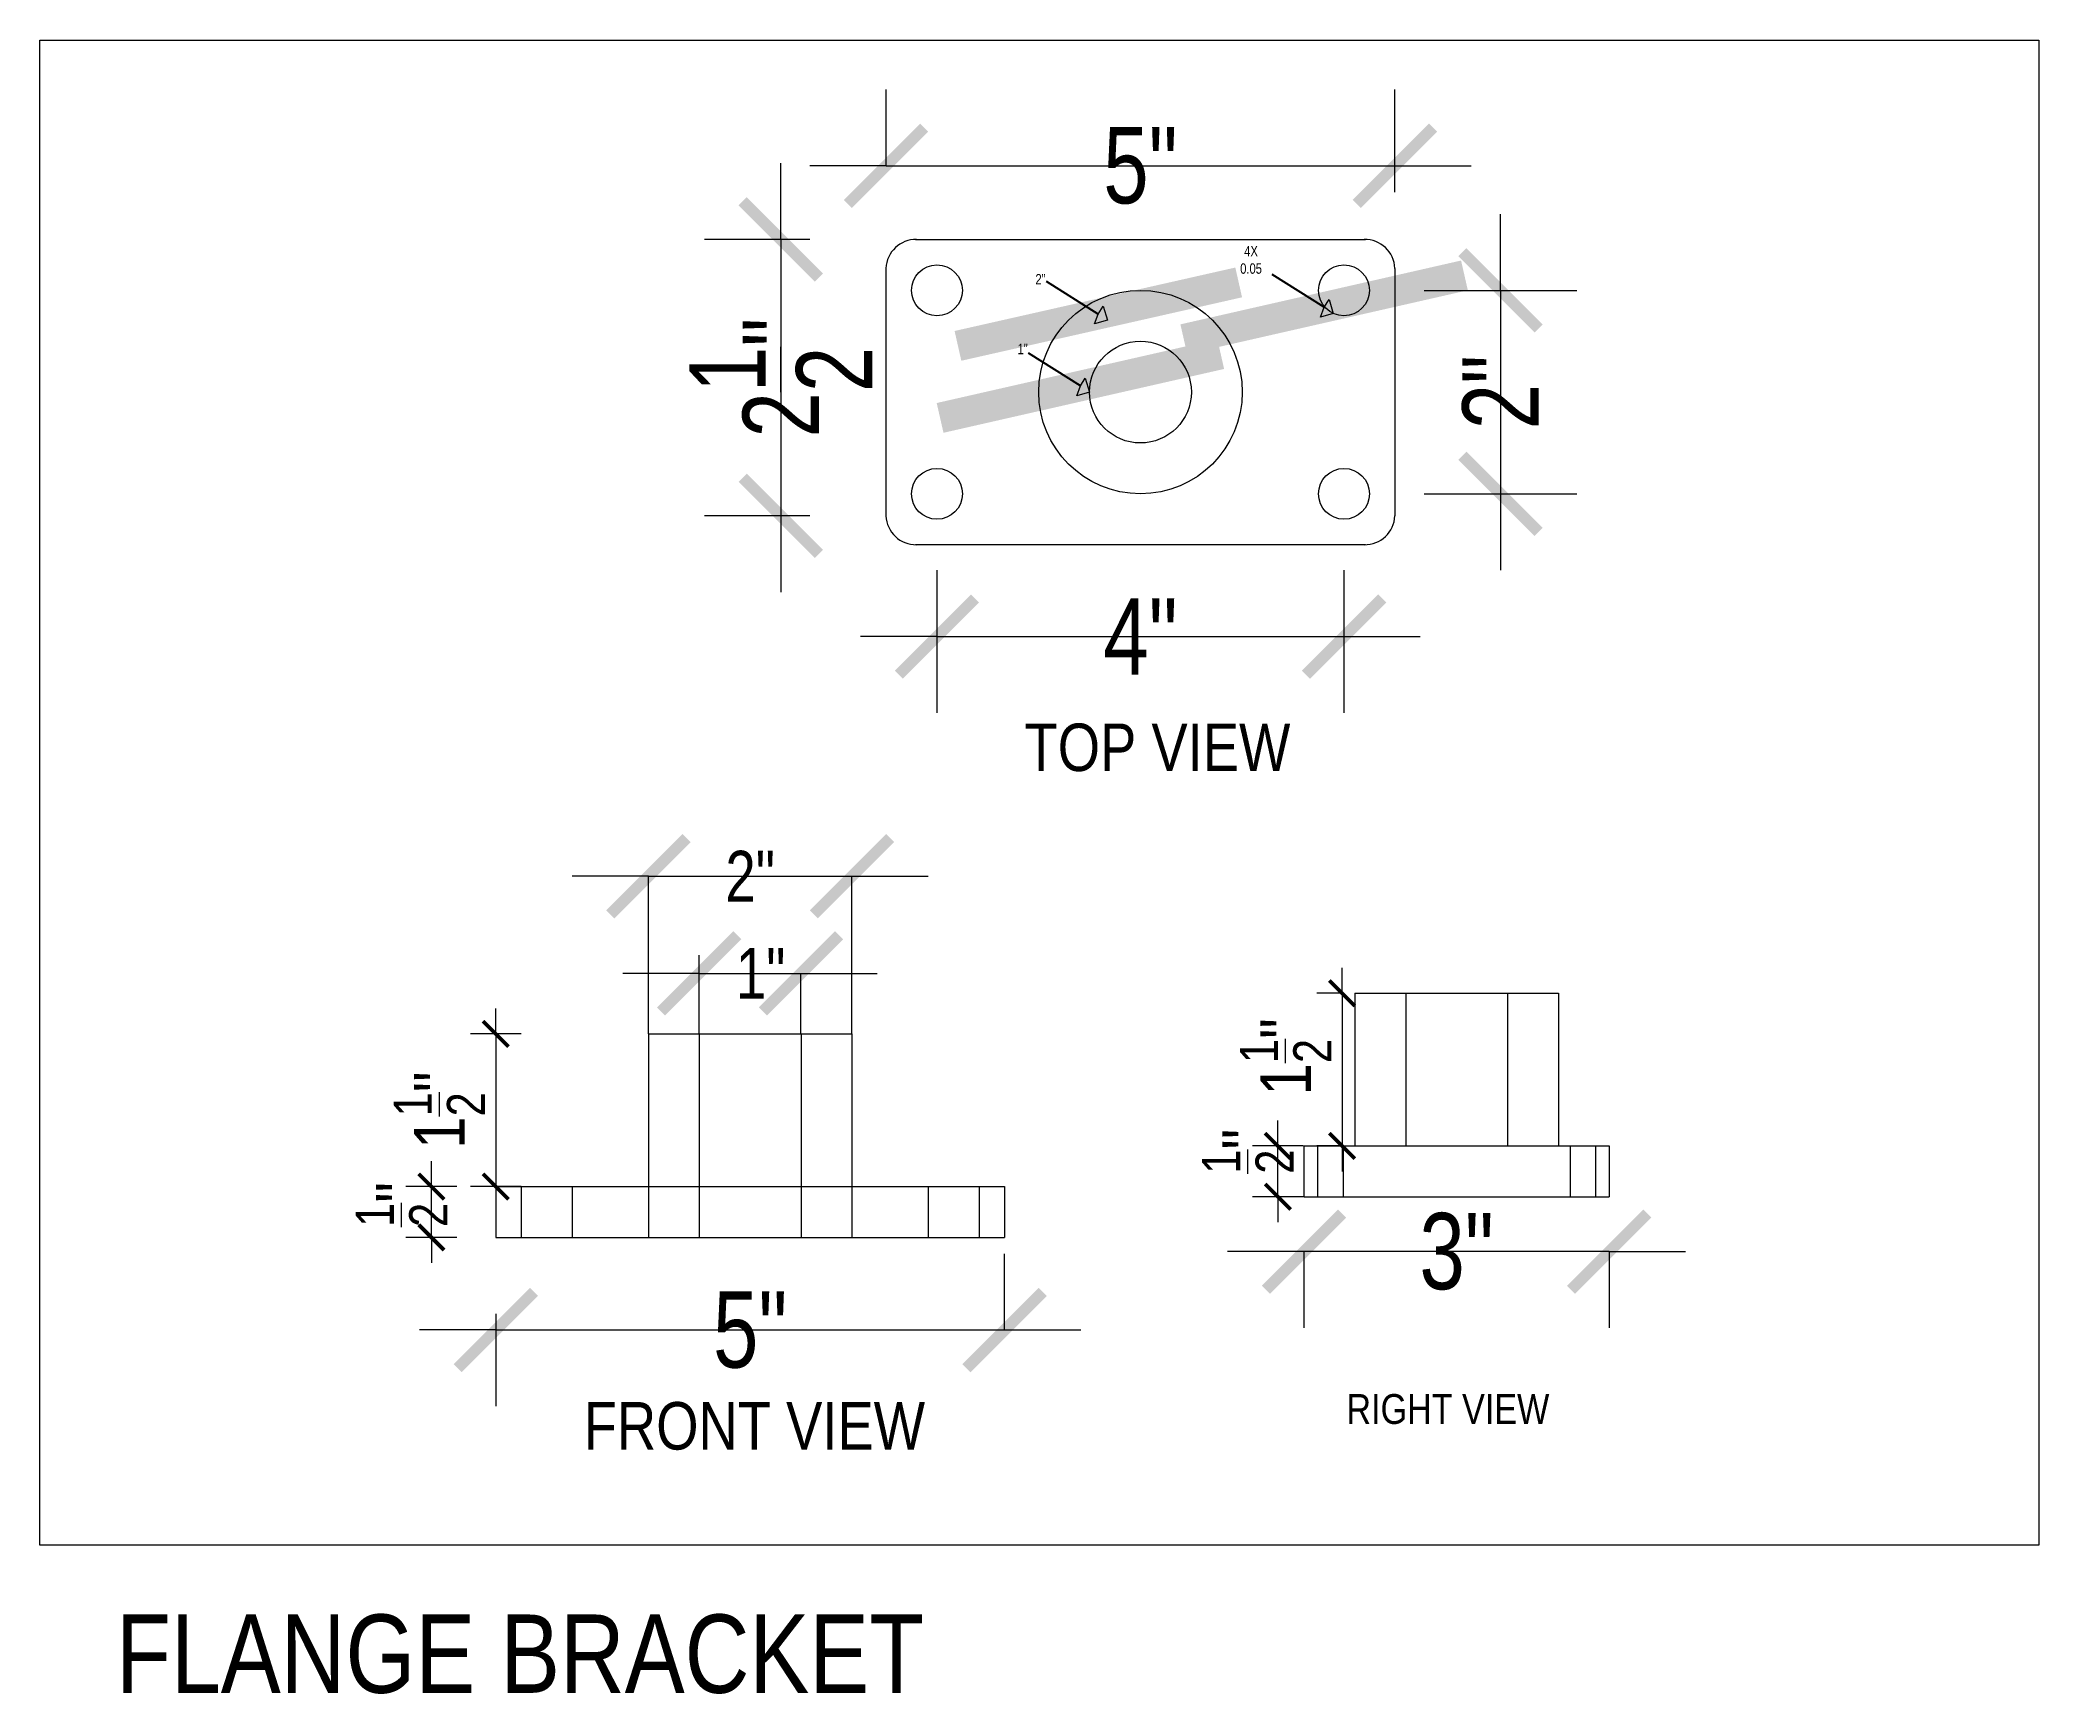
# Model space of a CAD drawing. Header units: inches. Extents: x 8403 to 8422.7, y 1005.7 to 1022.
import ezdxf
from ezdxf.enums import TextEntityAlignment as Align

# ---------------------------------------------------------------- set-up
doc = ezdxf.new("R2010")
doc.units = ezdxf.units.IN
doc.header["$LTSCALE"] = 12
doc.header["$MEASUREMENT"] = 0
doc.header["$PDMODE"] = 35
doc.layers.add('DIM', color=5, linetype='Continuous', lineweight=9)
doc.styles.get("Standard").update_dxf_attribs({"font": 'GOTHIC.TTF', "width": 0.8})
doc.styles.add('STYLE3', font='technic_.ttf', dxfattribs={"width": 0.75})
doc.styles.add('TECHNIC LITE', font='techl___.ttf')
doc.styles.add('TECNIC LITE', font='techl___.ttf')
doc.dimstyles.new('nasir', dxfattribs={"dimtxt": 7, "dimasz": 1, "dimexe": 2, "dimexo": 2, "dimgap": 1, "dimtad": 0, "dimdec": 1, "dimrnd": 0.125, "dimzin": 0, "dimdsep": 46, "dimlunit": 4, "dimtxsty": 'TECHNIC LITE', "dimblk": 'ARCHTICK', "dimcen": 0, "dimdle": 2, "dimclrd": 256, "dimclre": 256, "dimclrt": 7, "dimadec": 0, "dimazin": 0, "dimtfac": 0.75, "dimtdec": 1, "dimtmove": 2, "dimatfit": 3, "dimfxl": 1, "dimtolj": 1, "dimtzin": 0, "dimlwd": -1, "dimlwe": -1, "dimarcsym": 0})
doc.dimstyles.new('SALEEM', dxfattribs={"dimscale": 0.75, "dimtxt": 6, "dimasz": 1.5, "dimexe": 1.5, "dimexo": 1.5, "dimgap": 3, "dimtad": 0, "dimdec": 1, "dimlfac": -1, "dimzin": 0, "dimdsep": 46, "dimlunit": 4, "dimtxsty": 'Standard', "dimblk": 'ARCHTICK', "dimcen": 2, "dimdle": 1.5, "dimclrd": 256, "dimclre": 256, "dimclrt": 3, "dimadec": 0, "dimazin": 0, "dimtfac": 1, "dimtdec": 1, "dimtix": 1, "dimtmove": 2, "dimatfit": 3, "dimfxl": 1.5, "dimfxlon": 1, "dimtolj": 1, "dimtzin": 0, "dimlwd": -1, "dimlwe": -1, "dimarcsym": 1})
doc.dimstyles.get("Standard").update_dxf_attribs({"dimtxt": 6, "dimasz": 4, "dimexe": 3, "dimexo": 4, "dimgap": 0.09375, "dimtad": 0, "dimdec": 3, "dimzin": 0, "dimdsep": 46, "dimlunit": 4, "dimtxsty": 'STYLE3', "dimblk1": 'ARCHTICK', "dimblk2": 'ARCHTICK', "dimsah": 1, "dimcen": 0.09375, "dimdle": 3, "dimclrt": 256, "dimadec": 0, "dimazin": 0, "dimtfac": 0.75, "dimtdec": 3, "dimtofl": 0, "dimtmove": 2, "dimatfit": 3, "dimldrblk": 'ARCHTICK', "dimfxl": 1, "dimtolj": 1, "dimtzin": 0, "dimarcsym": 0})

# ---------------------------------------------------------------- blocks, each defined once
blk = doc.blocks.new('_ARCHTICK')
at = {"color": 0, "linetype": 'ByBlock', "const_width": 0.15}
blk.add_lwpolyline([(-0.5, -0.5), (0.5, 0.5)], dxfattribs=at)
blk = doc.blocks.new('*D39')
at = {"layer": 'DEFPOINTS', "color": 0, "transparency": 16777216}
for p in [(8416.364, 1020.738), (8411.364, 1020.014), (8416.364, 1019.73)]:
    blk.add_point(p, dxfattribs=at)
at = {"layer": 'DIM', "transparency": 16777216}
for p, q in [((8411.364, 1020.738), (8411.364, 1021.488)), ((8416.364, 1020.48), (8416.364, 1021.488)), ((8411.364, 1020.738), (8410.614, 1020.738)), ((8411.364, 1020.738), (8416.364, 1020.738)), ((8416.364, 1020.738), (8417.114, 1020.738))]:
    blk.add_line(p, q, dxfattribs=at)
at = {"layer": 'DIM', "transparency": 16777216, "xscale": 0.75, "yscale": 0.75, "zscale": 0.75}
blk.add_blockref('_ARCHTICK', (8411.364, 1020.738), dxfattribs=at)
at = {"layer": 'DIM', "transparency": 16777216, "xscale": 0.75, "yscale": 0.75, "zscale": 0.75, "rotation": 180}
blk.add_blockref('_ARCHTICK', (8416.364, 1020.738), dxfattribs=at)
at = {"layer": 'DIM', "color": 3, "transparency": 16777216, "insert": (8413.864, 1020.738), "char_height": 0.75, "attachment_point": 5}
blk.add_mtext('\\A1;5"', dxfattribs=at)
blk = doc.blocks.new('*D40')
at = {"layer": 'DEFPOINTS', "color": 0, "transparency": 16777216}
for p in [(8411.364, 1020.014), (8410.33, 1017.298), (8411.364, 1017.298)]:
    blk.add_point(p, dxfattribs=at)
at = {"layer": 'DIM', "transparency": 16777216}
for p, q in [((8410.33, 1020.014), (8410.33, 1020.764)), ((8410.614, 1020.014), (8409.58, 1020.014)), ((8410.33, 1020.014), (8410.33, 1017.298)), ((8410.614, 1017.298), (8409.58, 1017.298)), ((8410.33, 1017.298), (8410.33, 1016.548))]:
    blk.add_line(p, q, dxfattribs=at)
at = {"layer": 'DIM', "transparency": 16777216, "xscale": 0.75, "yscale": 0.75, "zscale": 0.75}
for p, rotation in [((8410.33, 1020.014), 270), ((8410.33, 1017.298), 90)]:
    blk.add_blockref('_ARCHTICK', p, dxfattribs=dict(at, rotation=rotation))
at = {"layer": 'DIM', "color": 3, "transparency": 16777216, "insert": (8410.33, 1018.656), "char_height": 0.75, "attachment_point": 5, "rotation": 90}
blk.add_mtext('\\A1;2{\\H1x;\\S1/2;}"', dxfattribs=at)
blk = doc.blocks.new('*D41')
at = {"layer": 'DEFPOINTS', "color": 0, "transparency": 16777216}
for p in [(8411.864, 1017.514), (8415.864, 1017.514), (8415.864, 1016.111)]:
    blk.add_point(p, dxfattribs=at)
at = {"layer": 'DIM', "transparency": 16777216}
for p, q in [((8411.864, 1016.764), (8411.864, 1015.361)), ((8415.864, 1016.764), (8415.864, 1015.361)), ((8411.864, 1016.111), (8411.114, 1016.111)), ((8411.864, 1016.111), (8415.864, 1016.111)), ((8415.864, 1016.111), (8416.614, 1016.111))]:
    blk.add_line(p, q, dxfattribs=at)
at = {"layer": 'DIM', "transparency": 16777216, "xscale": 0.75, "yscale": 0.75, "zscale": 0.75}
blk.add_blockref('_ARCHTICK', (8411.864, 1016.111), dxfattribs=at)
at = {"layer": 'DIM', "transparency": 16777216, "xscale": 0.75, "yscale": 0.75, "zscale": 0.75, "rotation": 180}
blk.add_blockref('_ARCHTICK', (8415.864, 1016.111), dxfattribs=at)
at = {"layer": 'DIM', "color": 3, "transparency": 16777216, "insert": (8413.864, 1016.111), "char_height": 0.75, "attachment_point": 5}
blk.add_mtext('\\A1;4"', dxfattribs=at)
blk = doc.blocks.new('*D42')
at = {"layer": 'DEFPOINTS', "color": 0, "transparency": 16777216}
for p in [(8415.864, 1019.514), (8415.864, 1017.514), (8417.402, 1017.514)]:
    blk.add_point(p, dxfattribs=at)
at = {"layer": 'DIM', "transparency": 16777216}
for p, q in [((8417.402, 1019.514), (8417.402, 1020.264)), ((8416.652, 1019.514), (8418.152, 1019.514)), ((8417.402, 1019.514), (8417.402, 1017.514)), ((8416.652, 1017.514), (8418.152, 1017.514)), ((8417.402, 1017.514), (8417.402, 1016.764))]:
    blk.add_line(p, q, dxfattribs=at)
at = {"layer": 'DIM', "transparency": 16777216, "xscale": 0.75, "yscale": 0.75, "zscale": 0.75}
for p, rotation in [((8417.402, 1019.514), 270), ((8417.402, 1017.514), 90)]:
    blk.add_blockref('_ARCHTICK', p, dxfattribs=dict(at, rotation=rotation))
at = {"layer": 'DIM', "color": 3, "transparency": 16777216, "insert": (8417.402, 1018.514), "char_height": 0.75, "attachment_point": 5, "rotation": 90}
blk.add_mtext('\\A1;2"', dxfattribs=at)
blk = doc.blocks.new('ffdff')
at = {"layer": 'DIM'}
for p, q in [((107060.493, -34380.09), (107059.743, -34380.09)), ((107060.493, -34380.685), (107060.493, -34379.913)), ((107060.493, -34380.09), (107061.493, -34380.09)), ((107061.493, -34380.685), (107061.493, -34380.09)), ((107061.493, -34380.09), (107062.243, -34380.09))]:
    blk.add_line(p, q, dxfattribs=at)
at = {"layer": 'DIM', "xscale": 0.75, "yscale": 0.75, "zscale": 0.75}
blk.add_blockref('_ARCHTICK', (107060.493, -34380.09), dxfattribs=at)
at = {"layer": 'DIM', "xscale": 0.75, "yscale": 0.75, "zscale": 0.75, "rotation": 180}
blk.add_blockref('_ARCHTICK', (107061.493, -34380.09), dxfattribs=at)
at = {"layer": 'DIM', "color": 3, "insert": (107061.097, -34380.09), "char_height": 0.5, "attachment_point": 5}
blk.add_mtext('\\A1;1"', dxfattribs=at)
blk = doc.blocks.new('*D33')
at = {"layer": 'DEFPOINTS', "color": 0, "transparency": 16777216}
for p in [(8407.529, 1010.207), (8412.529, 1009.297), (8412.529, 1009.297)]:
    blk.add_point(p, dxfattribs=at)
at = {"layer": 'DIM', "transparency": 16777216}
for p, q in [((8412.529, 1009.297), (8412.529, 1010.047)), ((8407.529, 1009.457), (8407.529, 1008.547)), ((8407.529, 1009.297), (8406.779, 1009.297)), ((8407.529, 1009.297), (8412.529, 1009.297)), ((8412.529, 1009.297), (8413.279, 1009.297))]:
    blk.add_line(p, q, dxfattribs=at)
at = {"layer": 'DIM', "transparency": 16777216, "xscale": 0.75, "yscale": 0.75, "zscale": 0.75}
blk.add_blockref('_ARCHTICK', (8407.529, 1009.297), dxfattribs=at)
at = {"layer": 'DIM', "transparency": 16777216, "xscale": 0.75, "yscale": 0.75, "zscale": 0.75, "rotation": 180}
blk.add_blockref('_ARCHTICK', (8412.529, 1009.297), dxfattribs=at)
at = {"layer": 'DIM', "color": 3, "transparency": 16777216, "insert": (8410.029, 1009.297), "char_height": 0.75, "attachment_point": 5}
blk.add_mtext('\\A1;5"', dxfattribs=at)
blk = doc.blocks.new('*D34')
at = {"layer": 'DEFPOINTS', "color": 0, "transparency": 16777216}
for p in [(8415.471, 1010.606), (8418.471, 1010.606), (8415.471, 1010.067)]:
    blk.add_point(p, dxfattribs=at)
at = {"layer": 'DIM', "transparency": 16777216}
for p, q in [((8415.471, 1010.067), (8414.721, 1010.067)), ((8415.471, 1010.067), (8415.471, 1009.317)), ((8418.471, 1010.067), (8415.471, 1010.067)), ((8418.471, 1010.067), (8418.471, 1009.317)), ((8418.471, 1010.067), (8419.221, 1010.067))]:
    blk.add_line(p, q, dxfattribs=at)
at = {"layer": 'DIM', "transparency": 16777216, "xscale": 0.75, "yscale": 0.75, "zscale": 0.75}
blk.add_blockref('_ARCHTICK', (8415.471, 1010.067), dxfattribs=at)
at = {"layer": 'DIM', "transparency": 16777216, "xscale": 0.75, "yscale": 0.75, "zscale": 0.75, "rotation": 180}
blk.add_blockref('_ARCHTICK', (8418.471, 1010.067), dxfattribs=at)
at = {"layer": 'DIM', "color": 3, "transparency": 16777216, "insert": (8416.971, 1010.067), "char_height": 0.75, "attachment_point": 5}
blk.add_mtext('\\A1;3"', dxfattribs=at)
blk = doc.blocks.new('*D35')
at = {"layer": 'DEFPOINTS', "color": 0, "transparency": 16777216}
for p in [(8409.029, 1012.207), (8407.529, 1010.707), (8409.029, 1010.707)]:
    blk.add_point(p, dxfattribs=at)
at = {"layer": 'DIM', "lineweight": 18, "transparency": 16777216}
for p, q in [((8407.529, 1012.207), (8407.529, 1012.457)), ((8407.529, 1012.207), (8407.529, 1010.707)), ((8407.529, 1010.707), (8407.529, 1010.457))]:
    blk.add_line(p, q, dxfattribs=at)
at = {"layer": 'DIM', "transparency": 16777216}
for p, q in [((8407.779, 1012.207), (8407.279, 1012.207)), ((8407.779, 1010.707), (8407.279, 1010.707))]:
    blk.add_line(p, q, dxfattribs=at)
at = {"layer": 'DIM', "lineweight": 18, "transparency": 16777216, "xscale": 0.25, "yscale": 0.25, "zscale": 0.25}
for p, rotation in [((8407.529, 1012.207), 270), ((8407.529, 1010.707), 90)]:
    blk.add_blockref('_ARCHTICK', p, dxfattribs=dict(at, rotation=rotation))
at = {"layer": 'DIM', "color": 7, "transparency": 16777216, "insert": (8406.974, 1011.457), "char_height": 0.5, "attachment_point": 5, "rotation": 90, "style": 'TECHNIC LITE'}
blk.add_mtext('\\A1;1{\\H0.75x;\\S1/2;}"', dxfattribs=at)
blk = doc.blocks.new('*D36')
at = {"layer": 'DEFPOINTS', "color": 0, "transparency": 16777216}
for p in [(8406.896, 1010.707), (8407.529, 1010.707), (8407.529, 1010.207)]:
    blk.add_point(p, dxfattribs=at)
at = {"layer": 'DIM', "lineweight": 18, "transparency": 16777216}
for p, q in [((8406.896, 1010.707), (8406.896, 1010.957)), ((8406.896, 1010.207), (8406.896, 1010.707)), ((8406.896, 1010.207), (8406.896, 1009.957))]:
    blk.add_line(p, q, dxfattribs=at)
at = {"layer": 'DIM', "transparency": 16777216}
for p, q in [((8407.146, 1010.707), (8406.646, 1010.707)), ((8407.146, 1010.207), (8406.646, 1010.207))]:
    blk.add_line(p, q, dxfattribs=at)
at = {"layer": 'DIM', "lineweight": 18, "transparency": 16777216, "xscale": 0.25, "yscale": 0.25, "zscale": 0.25}
for p, rotation in [((8406.896, 1010.707), 270), ((8406.896, 1010.207), 90)]:
    blk.add_blockref('_ARCHTICK', p, dxfattribs=dict(at, rotation=rotation))
at = {"layer": 'DIM', "color": 7, "transparency": 16777216, "insert": (8406.603, 1010.53), "char_height": 0.5, "attachment_point": 5, "rotation": 90, "style": 'TECHNIC LITE'}
blk.add_mtext('\\A1;{\\H0.75x;\\S1/2;}"', dxfattribs=at)
blk = doc.blocks.new('*D37')
at = {"layer": 'DEFPOINTS', "color": 0, "transparency": 16777216}
for p in [(8415.971, 1012.606), (8415.846, 1011.106), (8415.971, 1011.106)]:
    blk.add_point(p, dxfattribs=at)
at = {"layer": 'DIM', "lineweight": 18, "transparency": 16777216}
for p, q in [((8415.846, 1012.606), (8415.846, 1012.856)), ((8415.846, 1012.606), (8415.846, 1011.106)), ((8415.846, 1011.106), (8415.846, 1010.856))]:
    blk.add_line(p, q, dxfattribs=at)
at = {"layer": 'DIM', "transparency": 16777216}
for p, q in [((8415.846, 1012.606), (8415.596, 1012.606)), ((8415.846, 1011.106), (8415.596, 1011.106))]:
    blk.add_line(p, q, dxfattribs=at)
at = {"layer": 'DIM', "lineweight": 18, "transparency": 16777216, "xscale": 0.25, "yscale": 0.25, "zscale": 0.25}
for p, rotation in [((8415.846, 1012.606), 270), ((8415.846, 1011.106), 90)]:
    blk.add_blockref('_ARCHTICK', p, dxfattribs=dict(at, rotation=rotation))
at = {"layer": 'DIM', "color": 7, "transparency": 16777216, "insert": (8415.291, 1011.981), "char_height": 0.5, "attachment_point": 5, "rotation": 90, "style": 'TECHNIC LITE'}
blk.add_mtext('\\A1;1{\\H0.75x;\\S1/2;}"', dxfattribs=at)
blk = doc.blocks.new('*D38')
at = {"layer": 'DEFPOINTS', "color": 0, "transparency": 16777216}
for p in [(8415.214, 1011.106), (8415.855, 1011.106), (8415.855, 1010.606)]:
    blk.add_point(p, dxfattribs=at)
at = {"layer": 'DIM', "lineweight": 18, "transparency": 16777216}
for p, q in [((8415.214, 1011.106), (8415.214, 1011.356)), ((8415.214, 1010.606), (8415.214, 1011.106)), ((8415.214, 1010.606), (8415.214, 1010.356))]:
    blk.add_line(p, q, dxfattribs=at)
at = {"layer": 'DIM', "transparency": 16777216}
for p, q in [((8415.464, 1011.106), (8414.964, 1011.106)), ((8415.464, 1010.606), (8414.964, 1010.606))]:
    blk.add_line(p, q, dxfattribs=at)
at = {"layer": 'DIM', "lineweight": 18, "transparency": 16777216, "xscale": 0.25, "yscale": 0.25, "zscale": 0.25}
for p, rotation in [((8415.214, 1011.106), 270), ((8415.214, 1010.606), 90)]:
    blk.add_blockref('_ARCHTICK', p, dxfattribs=dict(at, rotation=rotation))
at = {"layer": 'DIM', "color": 7, "transparency": 16777216, "insert": (8414.92, 1011.053), "char_height": 0.5, "attachment_point": 5, "rotation": 90, "style": 'TECHNIC LITE'}
blk.add_mtext('\\A1;{\\H0.75x;\\S1/2;}"', dxfattribs=at)

msp = doc.modelspace()

# ---------------------------------------------------------------- linework, layer by layer
at = {"layer": 'DIM', "color": 7, "true_color": 0xffffff}
for p, q in [((8411.652, 1020.014), (8416.075, 1020.014)), ((8411.364, 1017.298), (8411.364, 1019.73)), ((8416.364, 1019.73), (8416.364, 1017.298)), ((8415.669, 1019.347), (8415.718, 1019.423)), ((8415.718, 1019.423), (8415.759, 1019.287)), ((8413.414, 1019.185), (8413.45, 1019.28)), ((8413.54, 1019.221), (8413.414, 1019.185)), ((8413.45, 1019.28), (8413.499, 1019.357)), ((8413.499, 1019.357), (8413.54, 1019.221)), ((8415.633, 1019.251), (8415.669, 1019.347)), ((8415.759, 1019.287), (8415.633, 1019.251)), ((8413.274, 1018.574), (8413.322, 1018.65)), ((8413.322, 1018.65), (8413.364, 1018.514)), ((8413.238, 1018.478), (8413.274, 1018.574)), ((8413.364, 1018.514), (8413.238, 1018.478)), ((8416.075, 1017.014), (8411.652, 1017.014)), ((8409.029, 1013.756), (8408.279, 1013.756)), ((8409.029, 1012.207), (8409.029, 1013.756)), ((8409.029, 1013.756), (8411.029, 1013.756)), ((8411.029, 1012.207), (8411.029, 1013.756)), ((8411.029, 1013.756), (8411.779, 1013.756)), ((8415.971, 1012.606), (8417.971, 1012.606)), ((8415.971, 1012.606), (8415.971, 1011.106)), ((8416.471, 1012.606), (8416.471, 1011.106)), ((8417.471, 1012.606), (8417.471, 1011.106)), ((8417.971, 1012.606), (8417.971, 1011.106)), ((8409.029, 1012.207), (8411.029, 1012.207)), ((8409.029, 1012.207), (8409.029, 1010.207)), ((8409.529, 1012.207), (8409.529, 1010.207)), ((8410.529, 1012.207), (8410.529, 1010.207)), ((8411.029, 1012.207), (8411.029, 1010.207)), ((8415.471, 1011.106), (8415.471, 1010.606)), ((8415.471, 1011.106), (8418.471, 1011.106)), ((8415.605, 1011.106), (8415.605, 1010.606)), ((8415.855, 1011.106), (8415.855, 1010.606)), ((8418.087, 1011.106), (8418.087, 1010.606)), ((8418.337, 1011.106), (8418.337, 1010.606)), ((8418.471, 1011.106), (8418.471, 1010.606)), ((8407.529, 1010.707), (8407.529, 1010.207)), ((8407.529, 1010.707), (8412.529, 1010.707)), ((8407.779, 1010.707), (8407.779, 1010.207)), ((8408.092, 1010.707), (8408.092, 1010.707)), ((8408.279, 1010.707), (8408.279, 1010.207)), ((8411.779, 1010.707), (8411.779, 1010.207)), ((8412.279, 1010.707), (8412.279, 1010.207)), ((8412.529, 1010.707), (8412.529, 1010.207)), ((8415.471, 1010.606), (8418.471, 1010.606)), ((8407.529, 1010.207), (8412.529, 1010.207))]:
    msp.add_line(p, q, dxfattribs=at)
msp.add_lwpolyline([(8403.049, 1021.974), (8422.694, 1021.974), (8422.694, 1007.181), (8403.049, 1007.181)], close=True, dxfattribs=at)
for centre, radius in [((8411.864, 1019.514), 0.25), ((8415.864, 1019.514), 0.25), ((8413.864, 1018.514), 1), ((8413.864, 1018.514), 0.5), ((8411.864, 1017.514), 0.25), ((8415.864, 1017.514), 0.25)]:
    msp.add_circle(centre, radius, dxfattribs=at)
for centre, start, end in [((8411.658, 1019.719), 88.815, 177.8628), ((8416.069, 1019.719), 2.1372, 91.185), ((8411.658, 1017.309), 182.1372, 271.185), ((8416.069, 1017.309), 268.815, 357.8628)]:
    msp.add_arc(centre, 0.295, start, end, dxfattribs=at)

# ---------------------------------------------------------------- block references
at = {"layer": 'DIM', "color": 7, "true_color": 0xffffff, "xscale": 0.75, "yscale": 0.75, "zscale": 0.75}
msp.add_blockref('_ARCHTICK', (8409.029, 1013.756), dxfattribs=at)
at = {"layer": 'DIM', "color": 7, "true_color": 0xffffff, "xscale": 0.75, "yscale": 0.75, "zscale": 0.75, "rotation": 180}
msp.add_blockref('_ARCHTICK', (8411.029, 1013.756), dxfattribs=at)
at = {"layer": 'DIM', "color": 7, "true_color": 0xffffff}
msp.add_blockref('ffdff', (-98650.965, 35392.892), dxfattribs=at)

# ---------------------------------------------------------------- texts
at = {"layer": 'DIM', "color": 7, "true_color": 0xffffff, "style": 'TECNIC LITE'}
for s, height, p in [('TOP VIEW', 0.4665, (8414.031, 1014.79)), ('FRONT VIEW', 0.4665, (8410.07, 1008.122)), ('RIGHT VIEW', 0.2928, (8416.885, 1008.374)), ('FLANGE BRACKET', 0.77008, (8407.767, 1005.731))]:
    msp.add_text(s, height=height, dxfattribs=at).set_placement(p, align=Align.CENTER)
at = {"layer": 'DIM', "color": 7, "true_color": 0xffffff, "width": 0.33141, "attachment_point": 5}
for s, insert, char_height in [('\\A1;4X 0.05', (8414.951, 1019.813), 0.10258), ('\\A1;2"', (8412.882, 1019.623), 0.1026), ('\\A1;1" ', (8412.706, 1018.938), 0.1026)]:
    msp.add_mtext(s, dxfattribs=dict(at, insert=insert, char_height=char_height))
at = {"layer": 'DIM', "color": 7, "true_color": 0xffffff, "insert": (8410.029, 1013.756), "char_height": 0.5, "attachment_point": 5}
msp.add_mtext('\\A1;2"', dxfattribs=at)

# ---------------------------------------------------------------- dimensions: what is measured, and where the dimension line sits
at = {"layer": 'DIM', "color": 7, "true_color": 0xffffff}
for base, p1, p2, picture, middle in [((8416.364, 1020.738), (8411.364, 1020.014), (8416.364, 1019.73), '*D39', (8413.864, 1020.738)), ((8415.864, 1016.111), (8411.864, 1017.514), (8415.864, 1017.514), '*D41', (8413.864, 1016.111)), ((8415.471, 1010.067), (8418.471, 1010.606), (8415.471, 1010.606), '*D34', (8416.971, 1010.067)), ((8412.529, 1009.297), (8407.529, 1010.207), (8412.529, 1009.297), '*D33', (8410.029, 1009.297))]:
    dim = msp.add_linear_dim(base=base, p1=p1, p2=p2, dimstyle='SALEEM', override={"dimtxt": 1, "dimasz": 1, "dimexe": 1, "dimexo": 1, "dimdle": 1, "dimfxl": 1}, dxfattribs=at)
    dim.commit()
    dim.dimension.update_dxf_attribs({"geometry": picture, "text_midpoint": middle})
for base, p1, p2, picture, middle in [((8410.33, 1017.298), (8411.364, 1020.014), (8411.364, 1017.298), '*D40', (8410.33, 1018.656)), ((8417.402, 1017.514), (8415.864, 1019.514), (8415.864, 1017.514), '*D42', (8417.402, 1018.514))]:
    dim = msp.add_linear_dim(base=base, p1=p1, p2=p2, angle=90, dimstyle='SALEEM', override={"dimtxt": 1, "dimasz": 1, "dimexe": 1, "dimexo": 1, "dimdle": 1, "dimfxl": 1}, dxfattribs=at)
    dim.commit()
    dim.dimension.update_dxf_attribs({"geometry": picture, "text_midpoint": middle})
for base, p1, p2, picture, middle in [((8415.846, 1011.106), (8415.971, 1012.606), (8415.971, 1011.106), '*D37', (8415.291, 1011.981)), ((8407.529, 1010.707), (8409.029, 1012.207), (8409.029, 1010.707), '*D35', (8406.974, 1011.457)), ((8415.214, 1011.106), (8415.855, 1010.606), (8415.855, 1011.106), '*D38', (8414.92, 1011.053)), ((8406.896, 1010.707), (8407.529, 1010.207), (8407.529, 1010.707), '*D36', (8406.603, 1010.53))]:
    dim = msp.add_linear_dim(base=base, p1=p1, p2=p2, angle=90, dimstyle='nasir', override={"dimtxt": 0.5, "dimasz": 0.25, "dimexe": 0.25, "dimexo": 0.25, "dimdle": 0.25, "dimfxl": 0.25, "dimfxlon": 1, "dimlwd": 18, "dimarcsym": 1}, dxfattribs=at)
    dim.commit()
    dim.dimension.update_dxf_attribs({"geometry": picture, "text_midpoint": middle, "dimtype": 160})

# ---------------------------------------------------------------- leaders
for points in [[(8413.45, 1019.28), (8412.94, 1019.602)], [(8415.669, 1019.347), (8415.159, 1019.668)], [(8413.274, 1018.574), (8412.764, 1018.895)]]:
    msp.add_leader(points, dimstyle='Standard', override={"dimasz": 2, "dimfxl": 1.5, "dimarcsym": 2}, dxfattribs=at)

doc.saveas('drawing.dxf')
